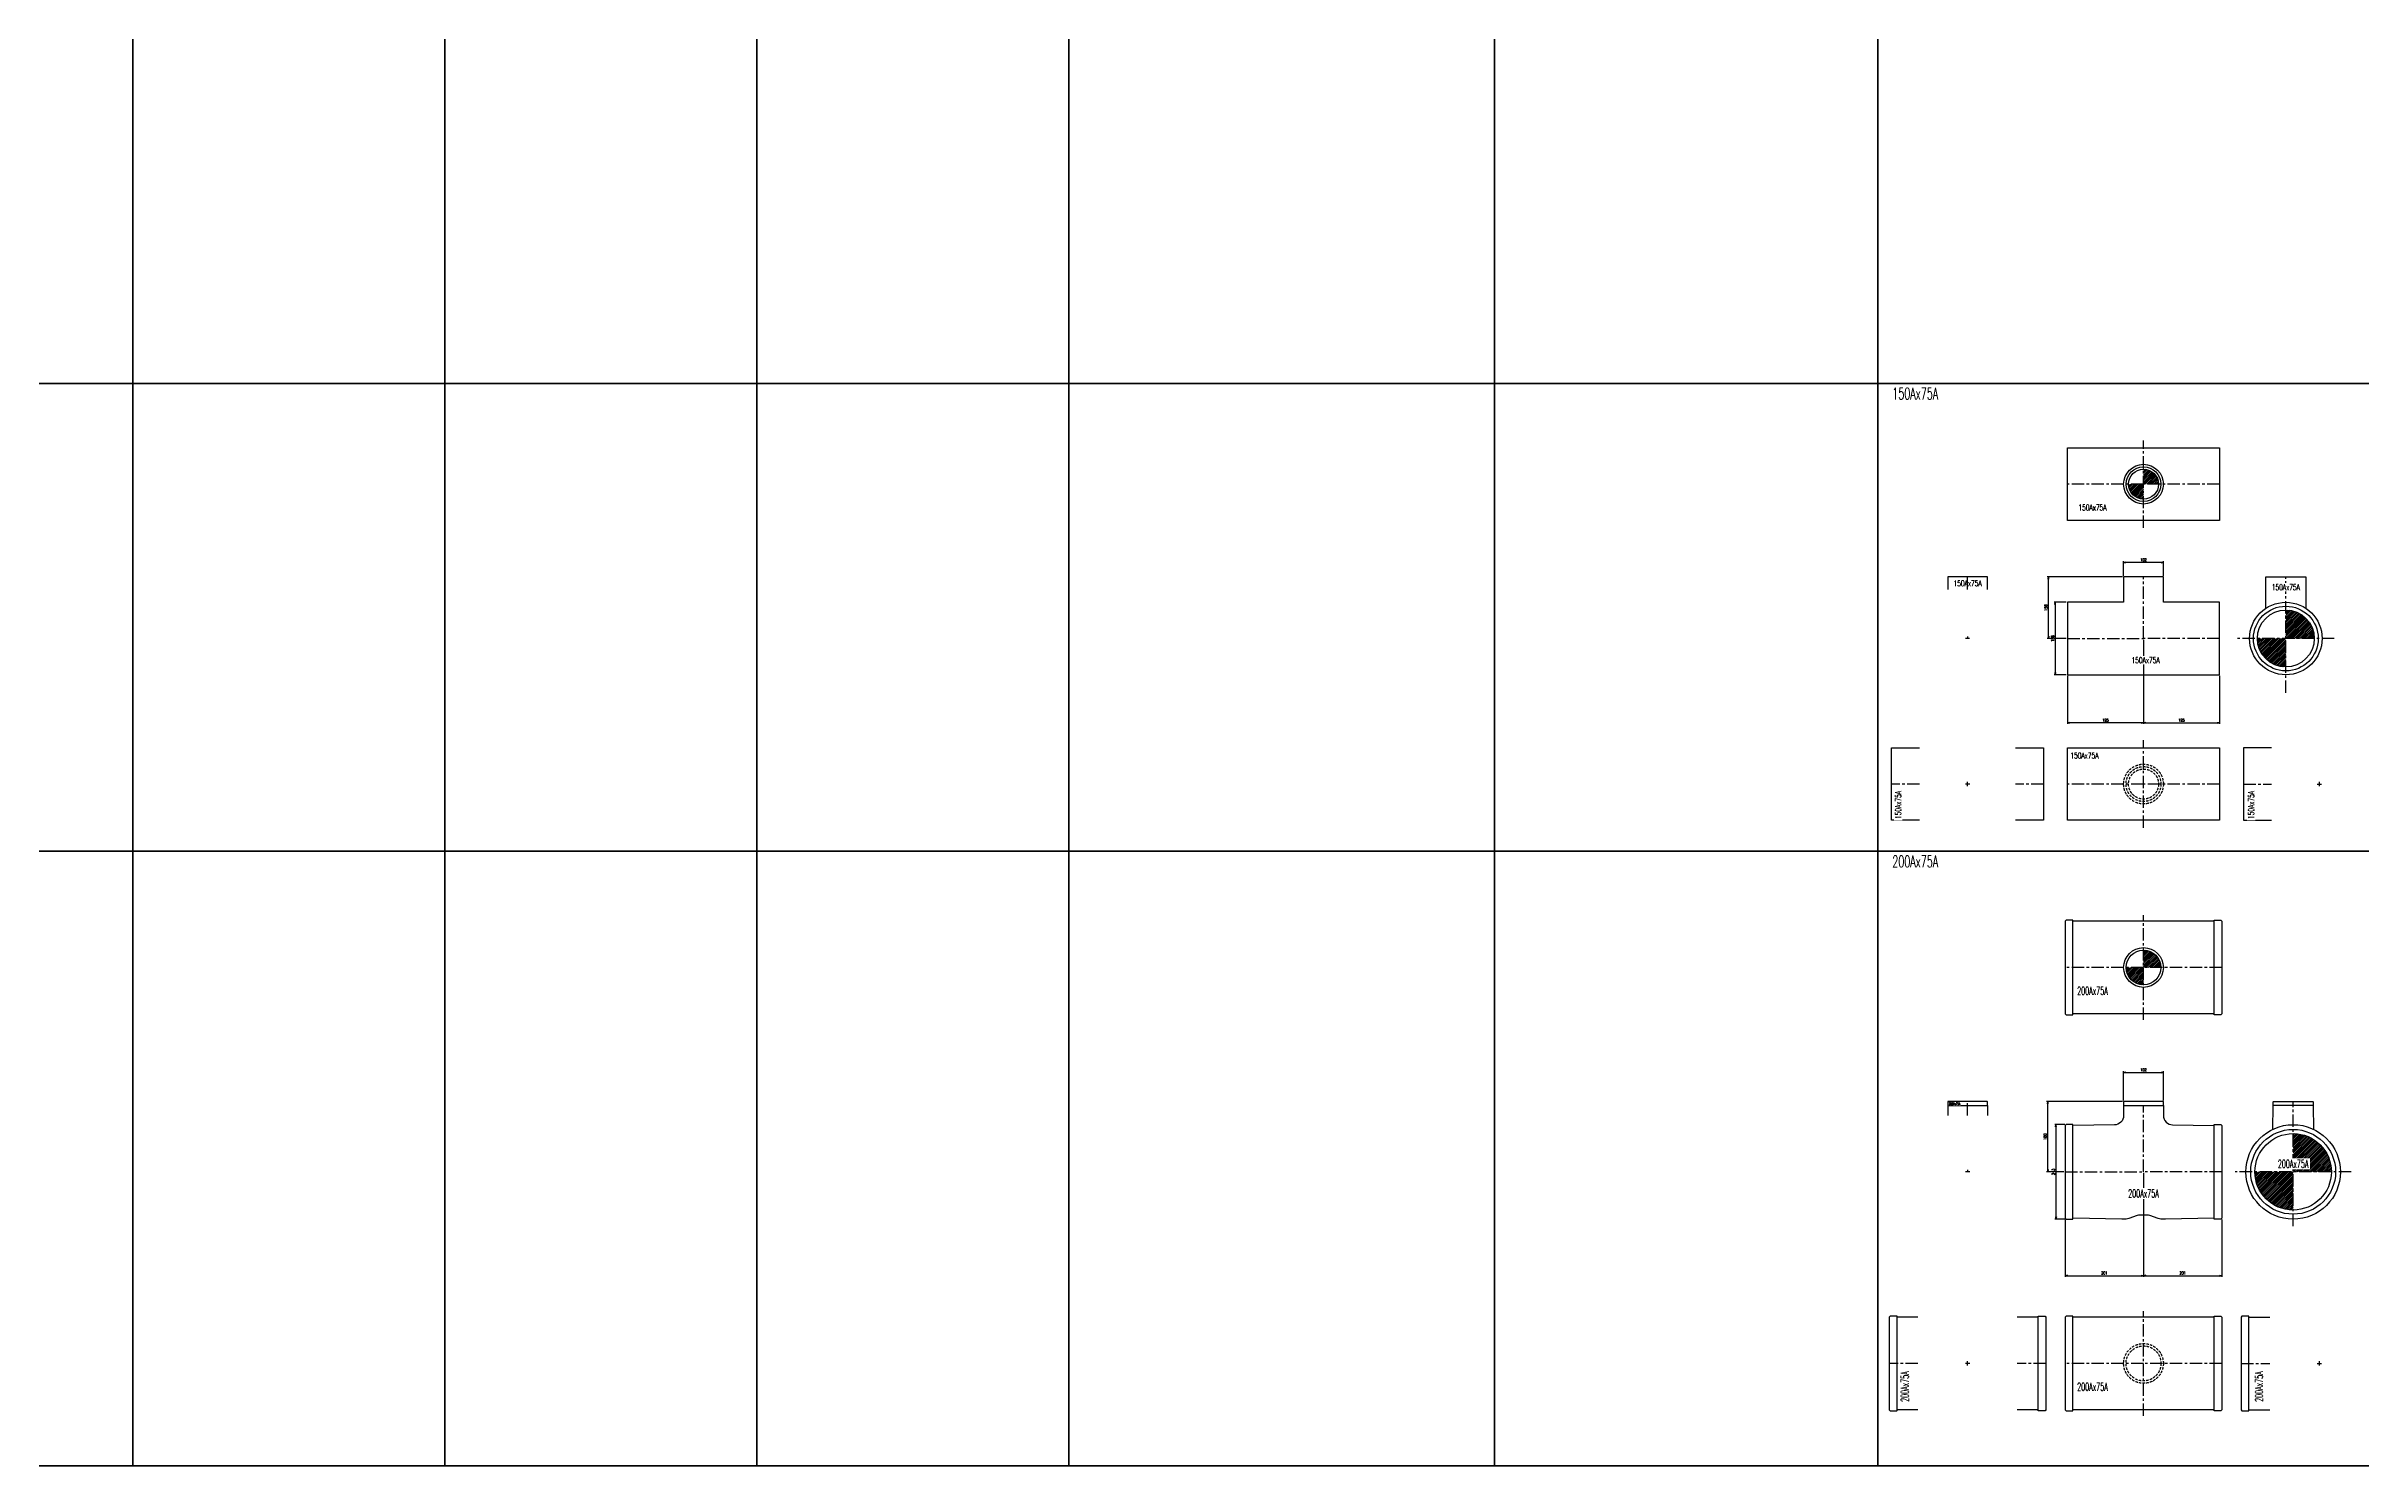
# Model space of a CAD drawing. Header units: millimetres. Extents: x 1711 to 90196, y -23291 to 8516.
# Drawn here: x 26467 to 32404, y -6528 to -2888 of the extents above; entities that cross this region are included whole.
import ezdxf

# ---------------------------------------------------------------- set-up
doc = ezdxf.new("R2010")
doc.units = ezdxf.units.MM
doc.header["$PDMODE"] = 35
doc.linetypes.add('CENTER', pattern=[50.8, 31.75, -6.35, 6.35, -6.35])
doc.linetypes.add('HIDDEN', pattern=[9.525, 6.35, -3.175])
doc.layers.add('line', color=153, linetype='Continuous', lineweight=50)
for name, color, linetype in [('寸法', 2, 'Continuous'), ('配管-CVP', 4, 'Continuous'), ('＃配管（PVC)', 21, 'Continuous')]:
    doc.layers.add(name, color=color, linetype=linetype)
doc.styles.add('kpk', font='romans.shx', dxfattribs={"width": 0.7, "bigfont": 'extfont2.shx'})
doc.styles.get("Standard").update_dxf_attribs({"font": 'romans.shx', "bigfont": 'extfont.shx'})
doc.dimstyles.new('KPK-3', dxfattribs={"dimscale": 3, "dimtxt": 2.5, "dimasz": 2, "dimexe": 1, "dimexo": 1, "dimgap": 1, "dimtad": 3, "dimdec": 1, "dimdsep": 46, "dimtxsty": 'kpk', "dimblk": 'OPEN', "dimcen": 2.5, "dimclrd": 2, "dimclre": 2, "dimclrt": 4, "dimadec": 1, "dimazin": 2, "dimtfac": 1, "dimtdec": 1, "dimtmove": 0, "dimatfit": 2, "dimldrblk": 'OPEN', "dimfxl": 0, "dimlwd": -1, "dimlwe": -1, "dimarcsym": 0})

# ---------------------------------------------------------------- blocks, each defined once
blk = doc.blocks.new('_Open')
at = {"color": 0, "linetype": 'ByBlock', "lineweight": -2}
for p, q in [((-1, 0.17), (0, 0)), ((-1, -0.17), (0, 0)), ((0, 0), (-1, 0))]:
    blk.add_line(p, q, dxfattribs=at)
blk = doc.blocks.new('*D2857')
at = {"layer": 'Defpoints', "color": 0, "transparency": 16777216}
for p in [(31844.2, -4406.6), (31649.2, -4499.6), (31649.2, -4622.7)]:
    blk.add_point(p, dxfattribs=at)
at = {"layer": '寸法', "color": 2, "transparency": 16777216}
for p, q in [((31844.2, -4409.6), (31844.2, -4625.7)), ((31649.2, -4502.6), (31649.2, -4625.7)), ((31838.2, -4622.7), (31655.2, -4622.7))]:
    blk.add_line(p, q, dxfattribs=at)
at = {"layer": '寸法', "color": 2, "transparency": 16777216, "xscale": 6, "yscale": 6, "zscale": 6, "rotation": 180}
blk.add_blockref('_Open', (31649.2, -4622.7), dxfattribs=at)
at = {"layer": '寸法', "color": 2, "transparency": 16777216, "xscale": 6, "yscale": 6, "zscale": 6}
blk.add_blockref('_Open', (31844.2, -4622.7), dxfattribs=at)
at = {"layer": '寸法', "color": 4, "transparency": 16777216, "insert": (31746.7, -4616), "char_height": 7.5, "attachment_point": 5, "style": 'kpk', "bg_fill": 3, "box_fill_scale": 1.1, "bg_fill_color": 256, "bg_fill_true_color": 13158600, "bg_fill_transparency": 0}
blk.add_mtext('195', dxfattribs=at)
blk = doc.blocks.new('*D2858')
at = {"layer": 'Defpoints', "color": 0, "transparency": 16777216}
for p in [(31844.2, -4406.6), (32039.2, -4499.6), (32039.2, -4622.7)]:
    blk.add_point(p, dxfattribs=at)
at = {"layer": '寸法', "color": 2, "transparency": 16777216}
for p, q in [((31844.2, -4409.6), (31844.2, -4625.7)), ((32039.2, -4502.6), (32039.2, -4625.7)), ((31850.2, -4622.7), (32033.2, -4622.7))]:
    blk.add_line(p, q, dxfattribs=at)
at = {"layer": '寸法', "color": 2, "transparency": 16777216, "xscale": 6, "yscale": 6, "zscale": 6, "rotation": 180}
blk.add_blockref('_Open', (31844.2, -4622.7), dxfattribs=at)
at = {"layer": '寸法', "color": 2, "transparency": 16777216, "xscale": 6, "yscale": 6, "zscale": 6}
blk.add_blockref('_Open', (32039.2, -4622.7), dxfattribs=at)
at = {"layer": '寸法', "color": 4, "transparency": 16777216, "insert": (31941.7, -4616), "char_height": 7.5, "attachment_point": 5, "style": 'kpk', "bg_fill": 3, "box_fill_scale": 1.1, "bg_fill_color": 256, "bg_fill_true_color": 13158600, "bg_fill_transparency": 0}
blk.add_mtext('195', dxfattribs=at)
blk = doc.blocks.new('*D2859')
at = {"layer": 'Defpoints', "color": 0, "transparency": 16777216}
for p in [(31600.6, -4248.6), (31793.2, -4248.6), (31649.2, -4406.6)]:
    blk.add_point(p, dxfattribs=at)
at = {"layer": '寸法', "color": 2, "transparency": 16777216}
for p, q in [((31790.2, -4248.6), (31597.6, -4248.6)), ((31600.6, -4400.6), (31600.6, -4254.6)), ((31646.2, -4406.6), (31597.6, -4406.6))]:
    blk.add_line(p, q, dxfattribs=at)
at = {"layer": '寸法', "color": 2, "transparency": 16777216, "xscale": 6, "yscale": 6, "zscale": 6}
for p, rotation in [((31600.6, -4248.6), 90), ((31600.6, -4406.6), 270)]:
    blk.add_blockref('_Open', p, dxfattribs=dict(at, rotation=rotation))
at = {"layer": '寸法', "color": 4, "transparency": 16777216, "insert": (31593.8, -4327.6), "char_height": 7.5, "attachment_point": 5, "rotation": 90, "style": 'kpk', "bg_fill": 3, "box_fill_scale": 1.1, "bg_fill_color": 256, "bg_fill_true_color": 13158600, "bg_fill_transparency": 0}
blk.add_mtext('158', dxfattribs=at)
blk = doc.blocks.new('*D2298')
at = {"layer": 'Defpoints', "color": 0, "transparency": 16777216}
for p in [(31844.2, -5774.5), (31643.2, -5893.5), (31844.2, -6040.9)]:
    blk.add_point(p, dxfattribs=at)
at = {"layer": '寸法', "color": 2, "transparency": 16777216}
for p, q in [((31844.2, -5777.5), (31844.2, -6043.9)), ((31643.2, -5896.5), (31643.2, -6043.9)), ((31649.2, -6040.9), (31838.2, -6040.9))]:
    blk.add_line(p, q, dxfattribs=at)
at = {"layer": '寸法', "color": 2, "transparency": 16777216, "xscale": 6, "yscale": 6, "zscale": 6, "rotation": 180}
blk.add_blockref('_Open', (31643.2, -6040.9), dxfattribs=at)
at = {"layer": '寸法', "color": 2, "transparency": 16777216, "xscale": 6, "yscale": 6, "zscale": 6}
blk.add_blockref('_Open', (31844.2, -6040.9), dxfattribs=at)
at = {"layer": '寸法', "color": 4, "transparency": 16777216, "insert": (31743.7, -6034.1), "char_height": 7.5, "attachment_point": 5, "style": 'kpk', "bg_fill": 3, "box_fill_scale": 1.1, "bg_fill_color": 256, "bg_fill_true_color": 13158600, "bg_fill_transparency": 0}
blk.add_mtext('201', dxfattribs=at)
blk = doc.blocks.new('*D2299')
at = {"layer": 'Defpoints', "color": 0, "transparency": 16777216}
for p in [(31844.2, -5774.5), (32045.2, -5893.5), (32045.2, -6040.9)]:
    blk.add_point(p, dxfattribs=at)
at = {"layer": '寸法', "color": 2, "transparency": 16777216}
for p, q in [((31844.2, -5777.5), (31844.2, -6043.9)), ((32045.2, -5896.5), (32045.2, -6043.9)), ((31850.2, -6040.9), (32039.2, -6040.9))]:
    blk.add_line(p, q, dxfattribs=at)
at = {"layer": '寸法', "color": 2, "transparency": 16777216, "xscale": 6, "yscale": 6, "zscale": 6, "rotation": 180}
blk.add_blockref('_Open', (31844.2, -6040.9), dxfattribs=at)
at = {"layer": '寸法', "color": 2, "transparency": 16777216, "xscale": 6, "yscale": 6, "zscale": 6}
blk.add_blockref('_Open', (32045.2, -6040.9), dxfattribs=at)
at = {"layer": '寸法', "color": 4, "transparency": 16777216, "insert": (31944.7, -6034.1), "char_height": 7.5, "attachment_point": 5, "style": 'kpk', "bg_fill": 3, "box_fill_scale": 1.1, "bg_fill_color": 256, "bg_fill_true_color": 13158600, "bg_fill_transparency": 0}
blk.add_mtext('201', dxfattribs=at)
blk = doc.blocks.new('*D2300')
at = {"layer": 'Defpoints', "color": 0, "transparency": 16777216}
for p in [(31598.8, -5594.5), (31793.7, -5594.5), (31643.2, -5774.5)]:
    blk.add_point(p, dxfattribs=at)
at = {"layer": '寸法', "color": 2, "transparency": 16777216}
for p, q in [((31790.7, -5594.5), (31595.8, -5594.5)), ((31598.8, -5768.5), (31598.8, -5600.5)), ((31640.2, -5774.5), (31595.8, -5774.5))]:
    blk.add_line(p, q, dxfattribs=at)
at = {"layer": '寸法', "color": 2, "transparency": 16777216, "xscale": 6, "yscale": 6, "zscale": 6}
for p, rotation in [((31598.8, -5594.5), 90), ((31598.8, -5774.5), 270)]:
    blk.add_blockref('_Open', p, dxfattribs=dict(at, rotation=rotation))
at = {"layer": '寸法', "color": 4, "transparency": 16777216, "insert": (31592, -5684.5), "char_height": 7.5, "attachment_point": 5, "rotation": 90, "style": 'kpk', "bg_fill": 3, "box_fill_scale": 1.1, "bg_fill_color": 256, "bg_fill_true_color": 13158600, "bg_fill_transparency": 0}
blk.add_mtext('180', dxfattribs=at)
blk = doc.blocks.new('*D2301')
at = {"layer": 'Defpoints', "color": 0, "transparency": 16777216}
for p in [(31895.2, -5519.7), (31793.2, -5595), (31895.2, -5595)]:
    blk.add_point(p, dxfattribs=at)
at = {"layer": '寸法', "color": 2, "transparency": 16777216}
for p, q in [((31793.2, -5592), (31793.2, -5516.7)), ((31799.2, -5519.7), (31889.2, -5519.7)), ((31895.2, -5592), (31895.2, -5516.7))]:
    blk.add_line(p, q, dxfattribs=at)
at = {"layer": '寸法', "color": 2, "transparency": 16777216, "xscale": 6, "yscale": 6, "zscale": 6, "rotation": 180}
blk.add_blockref('_Open', (31793.2, -5519.7), dxfattribs=at)
at = {"layer": '寸法', "color": 2, "transparency": 16777216, "xscale": 6, "yscale": 6, "zscale": 6}
blk.add_blockref('_Open', (31895.2, -5519.7), dxfattribs=at)
at = {"layer": '寸法', "color": 4, "transparency": 16777216, "insert": (31844.2, -5513), "char_height": 7.5, "attachment_point": 5, "style": 'kpk', "bg_fill": 3, "box_fill_scale": 1.1, "bg_fill_color": 256, "bg_fill_true_color": 13158600, "bg_fill_transparency": 0}
blk.add_mtext('102', dxfattribs=at)
blk = doc.blocks.new('150A×75A-RT-上面')
at = {"layer": '＃配管（PVC)'}
h = blk.add_hatch(dxfattribs=at)
h.set_pattern_fill('ANSI31', color=252)
h.set_pattern_definition([(45, (-31909.9817, 4010.6757), (-2.24506403, 2.24506403), [])])
h.paths.add_polyline_path([(0, 0), (-38.5, 0, 0.414214), (0, -38.5)])
h.paths.add_polyline_path([(0, 38.5), (0, 0), (38.5, 0, 0.414214)])
at = {"layer": '＃配管（PVC)', "color": 2, "linetype": 'CENTER'}
blk.add_line((0, -112.2), (0, 112.2), dxfattribs=at)
at = {"layer": '＃配管（PVC)', "color": 0, "linetype": 'ByBlock'}
blk.add_lwpolyline([(-195, -93), (-195, 93), (195, 93), (195, -93)], close=True, dxfattribs=at)
at = {"layer": '＃配管（PVC)', "color": 2, "linetype": 'CENTER'}
blk.add_lwpolyline([(195, 0), (0, 0), (-195, 0)], dxfattribs=at)
at = {"layer": '＃配管（PVC)', "color": 0, "linetype": 'ByBlock'}
for radius in [51, 44.8, 38.5]:
    blk.add_circle((0, 0), radius, dxfattribs=at)
at = {"layer": 'Defpoints', "color": 6, "linetype": 'ByBlock', "insert": (-130.8, -59.9), "char_height": 15, "attachment_point": 5, "style": 'kpk', "bg_fill": 3, "box_fill_scale": 1.2, "bg_fill_color": 256, "bg_fill_transparency": 0}
blk.add_mtext('{\\W0.6;150Ax75A}', dxfattribs=at)
blk = doc.blocks.new('150A×75A-RT-正面')
at = {"layer": '＃配管（PVC)', "color": 2, "linetype": 'CENTER'}
blk.add_line((-195, 0), (0, 0), dxfattribs=at)
at = {"layer": '＃配管（PVC)', "color": 0, "linetype": 'ByBlock'}
blk.add_lwpolyline([(195, -93), (195, 93), (51, 93), (51, 158), (-51, 158), (-51, 93), (-195, 93), (-195, -93)], close=True, dxfattribs=at)
at = {"layer": '＃配管（PVC)', "color": 2, "linetype": 'CENTER'}
blk.add_lwpolyline([(195, 0), (0, 0), (0, 158)], dxfattribs=at)
at = {"layer": 'Defpoints', "color": 6, "linetype": 'ByBlock', "insert": (5.4, -55.5), "char_height": 15, "attachment_point": 5, "style": 'kpk', "bg_fill": 3, "box_fill_scale": 1.2, "bg_fill_color": 256, "bg_fill_transparency": 0}
blk.add_mtext('{\\W0.6;150Ax75A}', dxfattribs=at)
blk = doc.blocks.new('150A×75A-RT-下面')
at = {"layer": '＃配管（PVC)', "color": 2, "linetype": 'CENTER'}
blk.add_line((0, -112.2), (0, 112.2), dxfattribs=at)
at = {"layer": '＃配管（PVC)', "color": 0, "linetype": 'ByBlock'}
blk.add_lwpolyline([(-195, -93), (-195, 93), (195, 93), (195, -93)], close=True, dxfattribs=at)
at = {"layer": '＃配管（PVC)', "color": 2, "linetype": 'CENTER'}
blk.add_lwpolyline([(195, 0), (0, 0), (-195, 0)], dxfattribs=at)
at = {"layer": '＃配管（PVC)', "color": 252, "linetype": 'HIDDEN'}
for radius in [51, 44.8, 38.5]:
    blk.add_circle((0, 0), radius, dxfattribs=at)
at = {"layer": 'Defpoints', "color": 6, "linetype": 'ByBlock', "insert": (-151.4, 72.9), "char_height": 15, "attachment_point": 5, "style": 'kpk', "bg_fill": 3, "box_fill_scale": 1.2, "bg_fill_color": 256, "bg_fill_transparency": 0}
blk.add_mtext('{\\W0.6;150Ax75A}', dxfattribs=at)
blk = doc.blocks.new('150A×75A-RT-側面')
at = {"layer": '＃配管（PVC)'}
h = blk.add_hatch(dxfattribs=at)
h.set_pattern_fill('ANSI31', color=252)
h.set_pattern_definition([(45, (-32274.9234, 4406.6125), (-2.24506403, 2.24506403), [])])
h.paths.add_polyline_path([(0, 0), (-73, 0, 0.414214), (0, -73)])
h.paths.add_polyline_path([(0, 73), (0, 0), (73, 0, 0.414214)])
at = {"layer": '＃配管（PVC)', "color": 2, "linetype": 'CENTER'}
for p, q in [((0, -139), (0, 158)), ((123.7, 0), (-123.7, 0))]:
    blk.add_line(p, q, dxfattribs=at)
at = {"layer": '＃配管（PVC)', "color": 0, "linetype": 'ByBlock'}
blk.add_lwpolyline([(-51, 77.8), (-51, 158), (51, 158), (51, 77.8)], dxfattribs=at)
for radius in [93, 83, 73]:
    blk.add_circle((0, 0), radius, dxfattribs=at)
at = {"layer": 'Defpoints', "color": 6, "linetype": 'ByBlock', "insert": (0, 131.8), "char_height": 15, "attachment_point": 5, "style": 'kpk', "bg_fill": 3, "box_fill_scale": 1.2, "bg_fill_color": 256, "bg_fill_transparency": 0}
blk.add_mtext('{\\W0.6;150Ax75A}', dxfattribs=at)
blk = doc.blocks.new('150A×75A-RT-半(75A)')
at = {"layer": '＃配管（PVC)', "color": 2, "linetype": 'CENTER'}
for p, q in [((5.25, 0), (-5.25, 0)), ((0, 5.25), (0, 0))]:
    blk.add_line(p, q, dxfattribs=at)
at = {"layer": '＃配管（PVC)', "color": 0, "linetype": 'ByBlock'}
blk.add_lwpolyline([(51, 125.5), (51, 158), (-51, 158), (-51, 125.5)], dxfattribs=at)
at = {"layer": 'Defpoints', "color": 6, "linetype": 'ByBlock', "insert": (0, 141.75), "char_height": 15, "attachment_point": 5, "style": 'kpk', "bg_fill": 3, "box_fill_scale": 1.2, "bg_fill_color": 256, "bg_fill_transparency": 0}
blk.add_mtext('{\\W0.6;150Ax75A}', dxfattribs=at)
at = {"layer": '＃配管（PVC)', "color": 2, "linetype": 'CENTER'}
blk.add_lwpolyline([(0, 125.5), (0, 158)], dxfattribs=at)
blk = doc.blocks.new('150A×75A-RT-半(正面)')
at = {"layer": '＃配管（PVC)', "color": 2, "linetype": 'CENTER'}
for p, q in [((5.5, 0), (-5.5, 0)), ((0, -5.5), (0, 5.5))]:
    blk.add_line(p, q, dxfattribs=at)
at = {"layer": '＃配管（PVC)', "color": 0, "linetype": 'ByBlock'}
for points in [[(-123, -93), (-195, -93), (-195, 93), (-123, 93)], [(123, 93), (195, 93), (195, -93), (123, -93)]]:
    blk.add_lwpolyline(points, dxfattribs=at)
at = {"layer": '＃配管（PVC)', "color": 2, "linetype": 'CENTER'}
blk.add_lwpolyline([(195, 0), (123, 0)], dxfattribs=at)
at = {"layer": 'Defpoints', "color": 6, "linetype": 'ByBlock', "insert": (-178.1, -53.7), "char_height": 15, "attachment_point": 5, "rotation": 90, "style": 'kpk', "bg_fill": 3, "box_fill_scale": 1.2, "bg_fill_color": 256, "bg_fill_transparency": 0}
blk.add_mtext('{\\W0.6;150Ax75A}', dxfattribs=at)
at = {"layer": '＃配管（PVC)', "color": 2, "linetype": 'CENTER'}
blk.add_lwpolyline([(-123, 0), (-195, 0)], dxfattribs=at)
blk = doc.blocks.new('150A×75A-RT-半(150A)')
at = {"layer": '＃配管（PVC)', "color": 2, "linetype": 'CENTER'}
for p, q in [((-5.5, 0), (5.5, 0)), ((0, -5.5), (0, 5.5))]:
    blk.add_line(p, q, dxfattribs=at)
at = {"layer": '＃配管（PVC)', "color": 0, "linetype": 'ByBlock'}
blk.add_lwpolyline([(-123, 93), (-195, 93), (-195, -93), (-123, -93)], dxfattribs=at)
at = {"layer": 'Defpoints', "color": 6, "linetype": 'ByBlock', "insert": (-175.2, -53.7), "char_height": 15, "attachment_point": 5, "rotation": 90, "style": 'kpk', "bg_fill": 3, "box_fill_scale": 1.2, "bg_fill_color": 256, "bg_fill_transparency": 0}
blk.add_mtext('{\\W0.6;150Ax75A}', dxfattribs=at)
at = {"layer": '＃配管（PVC)', "color": 2, "linetype": 'CENTER'}
blk.add_lwpolyline([(-195, 0), (-123, 0)], dxfattribs=at)
blk = doc.blocks.new('200A×75A-RT-上面')
at = {"layer": '＃配管（PVC)'}
h = blk.add_hatch(dxfattribs=at)
h.set_pattern_fill('ANSI31', color=252)
h.set_pattern_definition([(45, (-31909.9817, 5250.3937), (-2.24506403, 2.24506403), [])])
h.paths.add_polyline_path([(0, 0), (-44.8, 0, 0.414214), (0, -44.8)])
h.paths.add_polyline_path([(0, 44.8), (0, 0), (44.8, 0, 0.414214)])
at = {"color": 0, "linetype": 'ByBlock'}
blk.add_line((181, -119), (-181, -119), dxfattribs=at)
at = {"layer": '＃配管（PVC)', "color": 0, "linetype": 'ByBlock'}
blk.add_line((181, 119), (-181, 119), dxfattribs=at)
at = {"layer": '＃配管（PVC)', "color": 2, "linetype": 'CENTER'}
blk.add_line((0, -134.3), (0, 134.3), dxfattribs=at)
at = {"layer": '＃配管（PVC)', "color": 0, "linetype": 'ByBlock'}
for points in [[(-201, -119), (-198.5, -121.5), (-181.5, -121.5, 0.414214), (-181, -121), (-181, 121, 0.414214), (-181.5, 121.5), (-198.5, 121.5), (-201, 119)], [(181, 121, -0.414214), (181.5, 121.5), (198.5, 121.5), (201, 119), (201, -119), (198.5, -121.5), (181.5, -121.5, -0.414214), (181, -121)]]:
    blk.add_lwpolyline(points, format="xyb", close=True, dxfattribs=at)
at = {"layer": '＃配管（PVC)', "color": 2, "linetype": 'CENTER'}
blk.add_lwpolyline([(201, 0), (0, 0), (-201, 0)], dxfattribs=at)
at = {"layer": '＃配管（PVC)', "color": 0, "linetype": 'ByBlock'}
for radius in [51, 44.8]:
    blk.add_circle((0, 0), radius, dxfattribs=at)
at = {"layer": 'Defpoints', "color": 6, "linetype": 'ByBlock', "insert": (-130.8, -59.9), "char_height": 20, "attachment_point": 5, "style": 'kpk', "bg_fill": 3, "box_fill_scale": 1.2, "bg_fill_color": 256, "bg_fill_transparency": 0}
blk.add_mtext('{\\W0.6;200Ax75A}', dxfattribs=at)
blk = doc.blocks.new('200A×75A-RT-正面')
at = {"color": 0, "linetype": 'ByBlock'}
blk.add_lwpolyline([(181, -120, 0.419495), (180, -119), (56, -121.2), (44.5, -121.2, -0.087489), (37.7, -120), (16.2, -112.2, 0.087489), (9.3, -111), (-9.3, -111, 0.087489), (-16.2, -112.2), (-37.7, -120, -0.087489), (-44.5, -121.2), (-56, -121.2), (-180, -119, 0.419495), (-181, -120)], format="xyb", dxfattribs=at)
at = {"layer": '＃配管（PVC)', "color": 2, "linetype": 'CENTER'}
blk.add_line((-201, 0), (0, 0), dxfattribs=at)
at = {"layer": '＃配管（PVC)', "color": 0, "linetype": 'ByBlock'}
for points in [[(51, 179.5), (50.5, 180), (-50.5, 180), (-51, 179.5), (-51, 170.5, 0.414214), (-50.5, 170), (50.5, 170, 0.414214), (51, 170.5)], [(-201, -119), (-198.5, -121.5), (-181.5, -121.5, 0.414214), (-181, -121), (-181, 121, 0.414214), (-181.5, 121.5), (-198.5, 121.5), (-201, 119)], [(181, 121, -0.414214), (181.5, 121.5), (198.5, 121.5), (201, 119), (201, -119), (198.5, -121.5), (181.5, -121.5, -0.414214), (181, -121)]]:
    blk.add_lwpolyline(points, format="xyb", close=True, dxfattribs=at)
for points in [[(-51, 170), (-51, 144.4, -0.410351), (-74.7, 120.4), (-180, 119, -0.41914), (-181, 120)], [(51, 170), (51, 144.6, 0.409905), (74.6, 120.6), (180, 119, 0.419495), (181, 120)]]:
    blk.add_lwpolyline(points, format="xyb", dxfattribs=at)
at = {"layer": '＃配管（PVC)', "color": 2, "linetype": 'CENTER'}
blk.add_lwpolyline([(201, 0), (0, 0), (0, 170)], dxfattribs=at)
at = {"layer": 'Defpoints', "color": 6, "linetype": 'ByBlock', "insert": (0, -55.5), "char_height": 20, "attachment_point": 5, "style": 'kpk', "bg_fill": 3, "box_fill_scale": 1.2, "bg_fill_color": 256, "bg_fill_transparency": 0}
blk.add_mtext('{\\W0.6;200Ax75A}', dxfattribs=at)
blk = doc.blocks.new('200A×75A-RT-下面')
at = {"color": 0, "linetype": 'ByBlock'}
blk.add_line((181, -119), (-181, -119), dxfattribs=at)
at = {"layer": '＃配管（PVC)', "color": 0, "linetype": 'ByBlock'}
blk.add_line((181, 119), (-181, 119), dxfattribs=at)
at = {"layer": '＃配管（PVC)', "color": 2, "linetype": 'CENTER'}
blk.add_line((0, -134.3), (0, 134.3), dxfattribs=at)
at = {"layer": '＃配管（PVC)', "color": 0, "linetype": 'ByBlock'}
for points in [[(-201, -119), (-198.5, -121.5), (-181.5, -121.5, 0.414214), (-181, -121), (-181, 121, 0.414214), (-181.5, 121.5), (-198.5, 121.5), (-201, 119)], [(181, 121, -0.414214), (181.5, 121.5), (198.5, 121.5), (201, 119), (201, -119), (198.5, -121.5), (181.5, -121.5, -0.414214), (181, -121)]]:
    blk.add_lwpolyline(points, format="xyb", close=True, dxfattribs=at)
at = {"layer": '＃配管（PVC)', "color": 2, "linetype": 'CENTER'}
blk.add_lwpolyline([(201, 0), (0, 0), (-201, 0)], dxfattribs=at)
at = {"layer": '＃配管（PVC)', "color": 252, "linetype": 'HIDDEN'}
for radius in [51, 44.8]:
    blk.add_circle((0, 0), radius, dxfattribs=at)
at = {"layer": 'Defpoints', "color": 6, "linetype": 'ByBlock', "insert": (-130.8, -59.9), "char_height": 20, "attachment_point": 5, "style": 'kpk', "bg_fill": 3, "box_fill_scale": 1.2, "bg_fill_color": 256, "bg_fill_transparency": 0}
blk.add_mtext('{\\W0.6;200Ax75A}', dxfattribs=at)
blk = doc.blocks.new('200A×75A-RT-側面')
at = {"layer": '＃配管（PVC)'}
h = blk.add_hatch(dxfattribs=at)
h.set_pattern_fill('ANSI31', color=252)
h.set_pattern_definition([(45, (-32293.6938, 5774.516), (-2.24506403, 2.24506403), [])])
h.paths.add_polyline_path([(0, 0), (-98, 0, 0.414214), (0, -98)])
h.paths.add_polyline_path([(0, 98), (0, 0), (98, 0, 0.414214)])
h.paths.add_polyline_path([(-47.6, 5.5), (47.6, 5.5), (47.6, 35.5), (-47.6, 35.5)], flags=9)
at = {"layer": '＃配管（PVC)', "color": 2, "linetype": 'CENTER'}
for p, q in [((0, -139), (0, 180)), ((148.5, 0), (-148.5, 0))]:
    blk.add_line(p, q, dxfattribs=at)
at = {"layer": '＃配管（PVC)', "color": 0, "linetype": 'ByBlock'}
for p, q in [((-52.4, 109), (-51, 169.5)), ((51, 169.5), (52.4, 109))]:
    blk.add_line(p, q, dxfattribs=at)
blk.add_lwpolyline([(51, 170), (-51, 170), (-51, 179.5), (-50.5, 180), (50.5, 180), (51, 179.5)], close=True, dxfattribs=at)
for centre, radius in [((0, -0.3), 121.2), ((0, 0), 108.7), ((0, 0), 98)]:
    blk.add_circle(centre, radius, dxfattribs=at)
at = {"layer": 'Defpoints', "color": 6, "linetype": 'ByBlock', "insert": (0, 20.5), "char_height": 20, "attachment_point": 5, "style": 'kpk', "bg_fill": 3, "box_fill_scale": 1.2, "bg_fill_color": 256, "bg_fill_transparency": 0}
blk.add_mtext('{\\W0.6;200Ax75A}', dxfattribs=at)
blk = doc.blocks.new('200A×75A-RT-半(75A)')
at = {"layer": '＃配管（PVC)', "color": 0, "linetype": 'ByBlock'}
for p, q in [((-51, 170), (-51, 144.4)), ((51, 170), (51, 144.6))]:
    blk.add_line(p, q, dxfattribs=at)
at = {"layer": '＃配管（PVC)', "color": 2, "linetype": 'CENTER'}
for p, q in [((5.3, 0), (-5.2, 0)), ((0, 5.3), (0, 0))]:
    blk.add_line(p, q, dxfattribs=at)
at = {"layer": '＃配管（PVC)', "color": 0, "linetype": 'ByBlock'}
blk.add_lwpolyline([(51, 179.5), (50.5, 180), (-50.5, 180), (-51, 179.5), (-51, 170.5, 0.414214), (-50.5, 170), (50.5, 170, 0.414214), (51, 170.5)], format="xyb", close=True, dxfattribs=at)
at = {"layer": 'Defpoints', "color": 6, "linetype": 'ByBlock', "insert": (-33.2, 174.4), "char_height": 6, "attachment_point": 5, "style": 'kpk', "bg_fill": 3, "box_fill_scale": 1.2, "bg_fill_color": 256, "bg_fill_transparency": 0}
blk.add_mtext('{\\W0.6;200Ax75A}', dxfattribs=at)
at = {"layer": '＃配管（PVC)', "color": 2, "linetype": 'CENTER'}
blk.add_line((0, 144.6), (0, 180), dxfattribs=at)
blk = doc.blocks.new('200A×75A-RT-半（正面）')
at = {"color": 0, "linetype": 'ByBlock'}
blk.add_line((-127.3, -119), (-181, -119), dxfattribs=at)
at = {"layer": '＃配管（PVC)', "color": 0, "linetype": 'ByBlock'}
for p, q in [((-127.3, 119), (-181, 119)), ((181, 119), (127.3, 119)), ((181, -119), (127.3, -119))]:
    blk.add_line(p, q, dxfattribs=at)
at = {"layer": '＃配管（PVC)', "color": 2, "linetype": 'CENTER'}
for p, q in [((5.5, 0), (-5.5, 0)), ((0, -5.5), (0, 5.5))]:
    blk.add_line(p, q, dxfattribs=at)
at = {"layer": '＃配管（PVC)', "color": 0, "linetype": 'ByBlock'}
for points in [[(-201, -119), (-198.5, -121.5), (-181.5, -121.5, 0.414214), (-181, -121), (-181, 121, 0.414214), (-181.5, 121.5), (-198.5, 121.5), (-201, 119)], [(181, 121, -0.414214), (181.5, 121.5), (198.5, 121.5), (201, 119), (201, -119), (198.5, -121.5), (181.5, -121.5, -0.414214), (181, -121)]]:
    blk.add_lwpolyline(points, format="xyb", close=True, dxfattribs=at)
at = {"layer": '＃配管（PVC)', "color": 2, "linetype": 'CENTER'}
blk.add_lwpolyline([(201, 0), (127.3, 0)], dxfattribs=at)
at = {"layer": 'Defpoints', "color": 6, "linetype": 'ByBlock', "insert": (-161, -59.4), "char_height": 20, "attachment_point": 5, "rotation": 90, "style": 'kpk', "bg_fill": 3, "box_fill_scale": 1.2, "bg_fill_color": 256, "bg_fill_transparency": 0}
blk.add_mtext('{\\W0.6;200Ax75A}', dxfattribs=at)
at = {"layer": '＃配管（PVC)', "color": 2, "linetype": 'CENTER'}
blk.add_lwpolyline([(-127.3, 0), (-201, 0)], dxfattribs=at)
blk = doc.blocks.new('200A×75A-RT-半（200A)')
at = {"color": 0, "linetype": 'ByBlock'}
blk.add_line((-181, 119), (-127.3, 119), dxfattribs=at)
at = {"layer": '＃配管（PVC)', "color": 2, "linetype": 'CENTER'}
for p, q in [((-5.5, 0), (5.5, 0)), ((0, -5.5), (0, 5.5))]:
    blk.add_line(p, q, dxfattribs=at)
at = {"layer": '＃配管（PVC)', "color": 0, "linetype": 'ByBlock'}
blk.add_line((-181, -119), (-127.3, -119), dxfattribs=at)
blk.add_lwpolyline([(-181, 121, 0.414214), (-181.5, 121.5), (-198.5, 121.5), (-201, 119), (-201, -119), (-198.5, -121.5), (-181.5, -121.5, 0.414214), (-181, -121)], format="xyb", close=True, dxfattribs=at)
at = {"layer": 'Defpoints', "color": 6, "linetype": 'ByBlock', "insert": (-155, -59.4), "char_height": 20, "attachment_point": 5, "rotation": 90, "style": 'kpk', "bg_fill": 3, "box_fill_scale": 1.2, "bg_fill_color": 256, "bg_fill_transparency": 0}
blk.add_mtext('{\\W0.6;200Ax75A}', dxfattribs=at)
at = {"layer": '＃配管（PVC)', "color": 2, "linetype": 'CENTER'}
blk.add_lwpolyline([(-201, 0), (-127.3, 0)], dxfattribs=at)
blk = doc.blocks.new('A$C6aa1e4fd')
at = {"layer": 'line'}
for p, q in [((5071.7, -100), (5071.7, -8135.9)), ((5871.7, -100), (5871.7, -8135.9)), ((6671.7, -100), (6671.7, -8135.9)), ((7471.7, -100), (7471.7, -8135.9)), ((8562.7, -100), (8562.7, -8135.9)), ((9545.8, -100), (9545.8, -8135.9)), ((60, -5360), (17081.2, -5360)), ((60, -6560), (17081.2, -6560)), ((60, -8135.9), (17081.2, -8135.9))]:
    blk.add_line(p, q, dxfattribs=at)
at = {"layer": 'line', "char_height": 30, "attachment_point": 4}
for s, insert in [('{\\W0.6;150Ax75A}', (9582.7, -5385.9)), ('{\\W0.6;200Ax75A}', (9582.7, -6585.9))]:
    blk.add_mtext(s, dxfattribs=dict(at, insert=insert))
blk = doc.blocks.new('*D3269')
at = {"layer": 'Defpoints', "color": 0, "linetype": 'ByBlock', "transparency": 16777216}
for p in [(31649.2, -4313.6), (31617.8, -4499.6), (31649.2, -4499.6)]:
    blk.add_point(p, dxfattribs=at)
at = {"layer": '寸法', "color": 2, "transparency": 16777216}
for p, q in [((31646.2, -4313.6), (31614.8, -4313.6)), ((31617.8, -4319.6), (31617.8, -4493.6)), ((31646.2, -4499.6), (31614.8, -4499.6))]:
    blk.add_line(p, q, dxfattribs=at)
at = {"layer": '寸法', "color": 2, "linetype": 'ByBlock', "transparency": 16777216, "xscale": 6, "yscale": 6, "zscale": 6}
for p, rotation in [((31617.8, -4313.6), 90), ((31617.8, -4499.6), 270)]:
    blk.add_blockref('_Open', p, dxfattribs=dict(at, rotation=rotation))
at = {"layer": '寸法', "color": 4, "linetype": 'ByBlock', "transparency": 16777216, "insert": (31611.1, -4406.6), "char_height": 7.5, "attachment_point": 5, "rotation": 90, "style": 'kpk', "bg_fill": 3, "box_fill_scale": 1.1, "bg_fill_color": 256, "bg_fill_true_color": 13158600, "bg_fill_transparency": 0}
blk.add_mtext('186', dxfattribs=at)
blk = doc.blocks.new('*D3270')
at = {"layer": 'Defpoints', "color": 0, "linetype": 'ByBlock', "transparency": 16777216}
for p in [(31793.2, -4211.4), (31793.2, -4248.6), (31895.2, -4248.6)]:
    blk.add_point(p, dxfattribs=at)
at = {"layer": '寸法', "color": 2, "transparency": 16777216}
for p, q in [((31793.2, -4245.6), (31793.2, -4208.4)), ((31889.2, -4211.4), (31799.2, -4211.4)), ((31895.2, -4245.6), (31895.2, -4208.4))]:
    blk.add_line(p, q, dxfattribs=at)
at = {"layer": '寸法', "color": 2, "linetype": 'ByBlock', "transparency": 16777216, "xscale": 6, "yscale": 6, "zscale": 6, "rotation": 180}
blk.add_blockref('_Open', (31793.2, -4211.4), dxfattribs=at)
at = {"layer": '寸法', "color": 2, "linetype": 'ByBlock', "transparency": 16777216, "xscale": 6, "yscale": 6, "zscale": 6}
blk.add_blockref('_Open', (31895.2, -4211.4), dxfattribs=at)
at = {"layer": '寸法', "color": 4, "linetype": 'ByBlock', "transparency": 16777216, "insert": (31844.2, -4204.7), "char_height": 7.5, "attachment_point": 5, "style": 'kpk', "bg_fill": 3, "box_fill_scale": 1.1, "bg_fill_color": 256, "bg_fill_true_color": 13158600, "bg_fill_transparency": 0}
blk.add_mtext('102', dxfattribs=at)
blk = doc.blocks.new('*D3275')
at = {"layer": 'Defpoints', "color": 0, "linetype": 'ByBlock', "transparency": 16777216}
for p in [(31645.7, -5653), (31619.8, -5896), (31645.7, -5896)]:
    blk.add_point(p, dxfattribs=at)
at = {"layer": '寸法', "color": 2, "transparency": 16777216}
for p, q in [((31642.7, -5653), (31616.8, -5653)), ((31619.8, -5659), (31619.8, -5890)), ((31642.7, -5896), (31616.8, -5896))]:
    blk.add_line(p, q, dxfattribs=at)
at = {"layer": '寸法', "color": 2, "linetype": 'ByBlock', "transparency": 16777216, "xscale": 6, "yscale": 6, "zscale": 6}
for p, rotation in [((31619.8, -5653), 90), ((31619.8, -5896), 270)]:
    blk.add_blockref('_Open', p, dxfattribs=dict(at, rotation=rotation))
at = {"layer": '寸法', "color": 4, "linetype": 'ByBlock', "transparency": 16777216, "insert": (31613, -5774.5), "char_height": 7.5, "attachment_point": 5, "rotation": 90, "style": 'kpk', "bg_fill": 3, "box_fill_scale": 1.1, "bg_fill_color": 256, "bg_fill_true_color": 13158600, "bg_fill_transparency": 0}
blk.add_mtext('243', dxfattribs=at)

msp = doc.modelspace()

# ---------------------------------------------------------------- block references
at = {"layer": '配管-CVP'}
for name, p in [('150A×75A-RT-上面', (31844.2321, -4010.6757)), ('150A×75A-RT-半(75A)', (31393.206, -4406.6125)), ('150A×75A-RT-側面', (32209.1738, -4406.6125)), ('150A×75A-RT-半(正面)', (31393.206, -4779.8868)), ('150A×75A-RT-下面', (31844.2321, -4779.8868)), ('150A×75A-RT-半(150A)', (32295.2583, -4779.8868)), ('200A×75A-RT-上面', (31844.2321, -5250.3937)), ('200A×75A-RT-半(75A)', (31393.206, -5774.5158)), ('200A×75A-RT-側面', (32227.9442, -5774.5158)), ('200A×75A-RT-半（正面）', (31393.206, -6265.9732)), ('200A×75A-RT-下面', (31844.2321, -6265.9732)), ('200A×75A-RT-半（200A)', (32295.2583, -6265.9732))]:
    msp.add_blockref(name, p, dxfattribs=at)

# ---------------------------------------------------------------- dimensions: what is measured, and where the dimension line sits
at = {"layer": '寸法'}
for base, p1, p2, picture, middle in [((31649.2321, -4622.7405), (31844.2321, -4406.6125), (31649.2321, -4499.6125), '*D2857', (31746.7321, -4615.9905)), ((31844.2321, -6040.8731), (31643.2321, -5893.5158), (31844.2321, -5774.5158), '*D2298', (31743.7321, -6034.1231))]:
    dim = msp.add_linear_dim(base=base, p1=p1, p2=p2, dimstyle='KPK-3', dxfattribs=at)
    dim.commit()
    dim.dimension.update_dxf_attribs({"geometry": picture, "text_midpoint": middle})

# ---------------------------------------------------------------- next in the draw order: dimensions: what is measured, and where the dimension line sits
for base, p1, p2, picture, middle in [((31600.5797, -4248.6125), (31649.2321, -4406.6125), (31793.2321, -4248.6125), '*D2859', (31593.8297, -4327.6125)), ((31598.7599, -5594.5158), (31643.2321, -5774.5158), (31793.7321, -5594.5158), '*D2300', (31592.0099, -5684.5158))]:
    dim = msp.add_linear_dim(base=base, p1=p1, p2=p2, angle=90, dimstyle='KPK-3', dxfattribs=at)
    dim.commit()
    dim.dimension.update_dxf_attribs({"geometry": picture, "text_midpoint": middle})
for base, p1, p2, picture, middle in [((32039.2321, -4622.7405), (31844.2321, -4406.6125), (32039.2321, -4499.6125), '*D2858', (31941.7321, -4615.9905)), ((32045.2321, -6040.8731), (31844.2321, -5774.5158), (32045.2321, -5893.5158), '*D2299', (31944.7321, -6034.1231))]:
    dim = msp.add_linear_dim(base=base, p1=p1, p2=p2, dimstyle='KPK-3', dxfattribs=at)
    dim.commit()
    dim.dimension.update_dxf_attribs({"geometry": picture, "text_midpoint": middle})

# ---------------------------------------------------------------- next in the draw order: block references
at = {"layer": '配管-CVP'}
msp.add_blockref('150A×75A-RT-正面', (31844.2321, -4406.6125), dxfattribs=at)

# ---------------------------------------------------------------- next in the draw order: dimensions: what is measured, and where the dimension line sits
at = {"layer": '寸法'}
dim = msp.add_linear_dim(base=(31895.2321, -5519.716), p1=(31793.2321, -5595.0158), p2=(31895.2321, -5595.0158), dimstyle='KPK-3', dxfattribs=at)
dim.commit()
dim.dimension.update_dxf_attribs({"geometry": '*D2301', "text_midpoint": (31844.2321, -5512.966)})

# ---------------------------------------------------------------- next in the draw order: block references
at = {"layer": '配管-CVP'}
msp.add_blockref('200A×75A-RT-正面', (31844.2321, -5774.5158), dxfattribs=at)

# ---------------------------------------------------------------- next in the draw order: block references
at = {"layer": 'line', "linetype": 'ByBlock'}
msp.add_blockref('A$C6aa1e4fd', (21617.1739, 1607.5677), dxfattribs=at)

# ---------------------------------------------------------------- next in the draw order: dimensions: what is measured, and where the dimension line sits
at = {"layer": '寸法', "linetype": 'ByBlock'}
dim = msp.add_linear_dim(base=(31793.2321, -4211.4367), p1=(31895.2321, -4248.6125), p2=(31793.2321, -4248.6125), dimstyle='KPK-3', dxfattribs=at)
dim.commit()
dim.dimension.update_dxf_attribs({"geometry": '*D3270', "text_midpoint": (31844.2321, -4204.6867)})
for base, p1, p2, picture, middle in [((31617.8345, -4499.6125), (31649.2321, -4313.6125), (31649.2321, -4499.6125), '*D3269', (31611.0845, -4406.6125)), ((31619.7599, -5896.0158), (31645.7321, -5653.0158), (31645.7321, -5896.0158), '*D3275', (31613.0099, -5774.5158))]:
    dim = msp.add_linear_dim(base=base, p1=p1, p2=p2, angle=90, dimstyle='KPK-3', dxfattribs=at)
    dim.commit()
    dim.dimension.update_dxf_attribs({"geometry": picture, "text_midpoint": middle})

doc.saveas('drawing.dxf')
